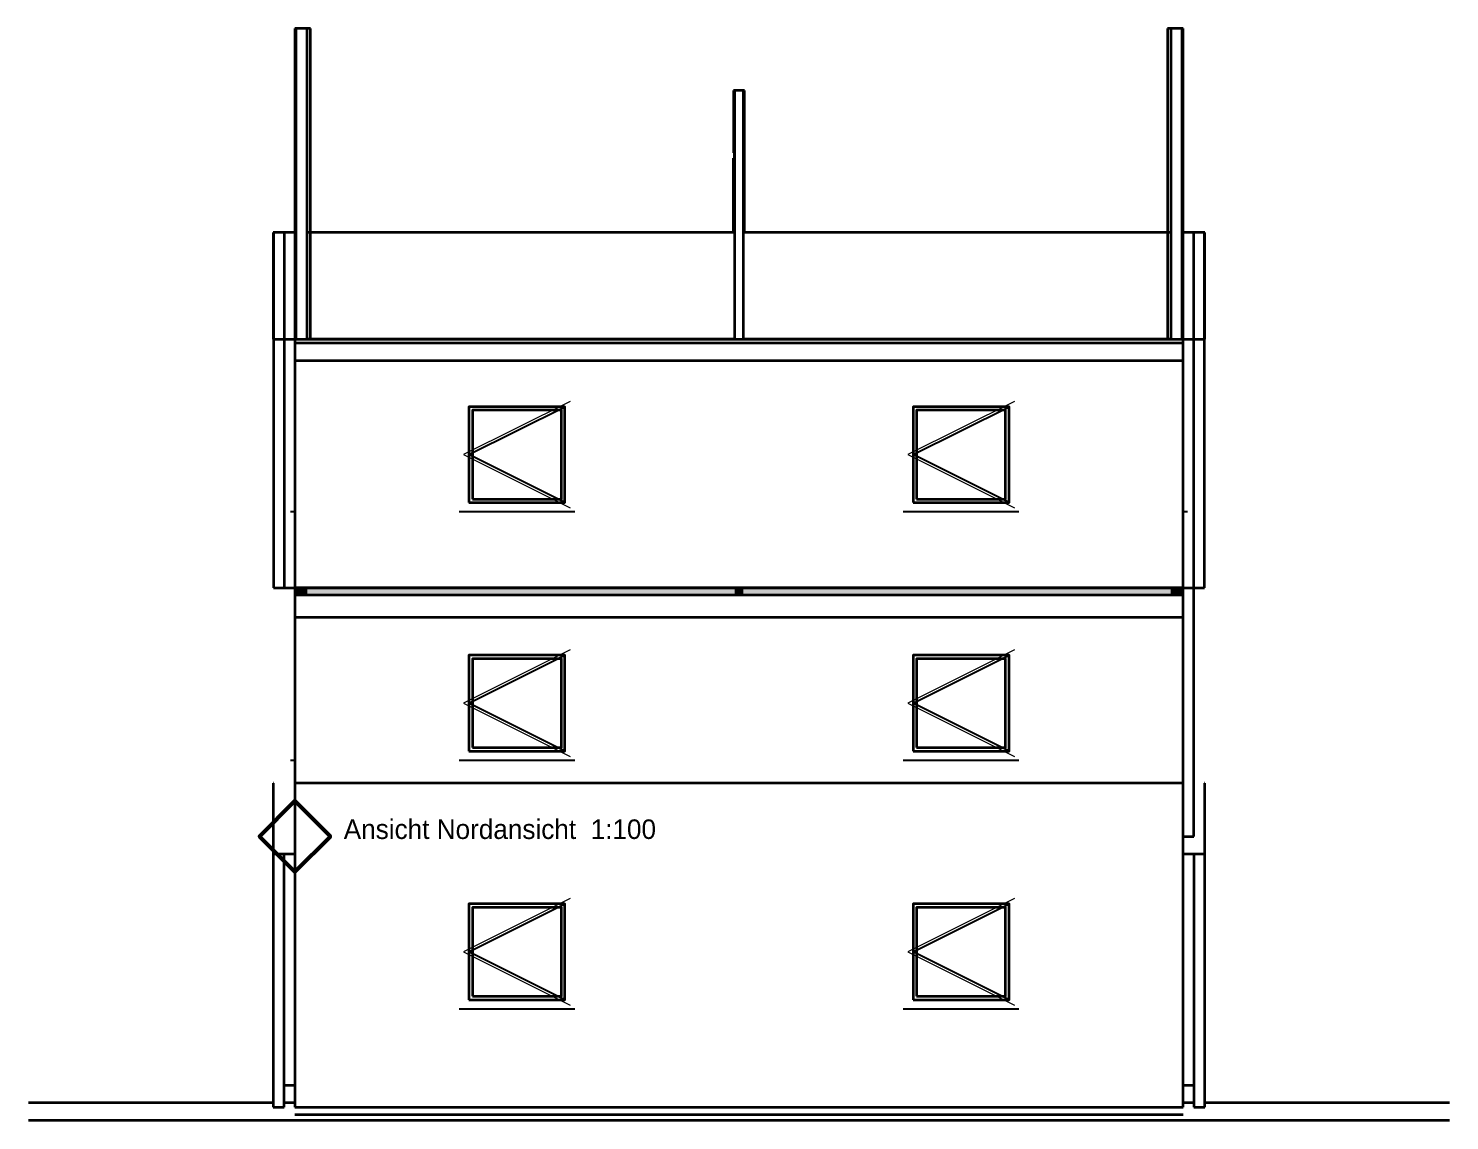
# Model space of a CAD drawing. Extents: x -3 to 49, y -3.2 to 41.2.
# Drawn here: x 33 to 49, y 12.8 to 25.1 of the extents above; entities that cross this region are included whole.
import ezdxf

# ---------------------------------------------------------------- set-up
doc = ezdxf.new("R2010")
doc.units = 0
doc.header["$MEASUREMENT"] = 0
doc.linetypes.add('DASHED', pattern=[19.05, 12.7, 6.35])
for name, color, linetype in [('AEC_OPENING', 7, 'Continuous'), ('AEC_SECTION_CUT', 7, 'Continuous'), ('AEC_SECTION_HATCH', 7, 'Continuous'), ('AEC_WALL_CONTOUR', 7, 'Continuous')]:
    doc.layers.add(name, color=color, linetype=linetype)

msp = doc.modelspace()

# ---------------------------------------------------------------- hatches: boundary and pattern name
at = {"layer": 'AEC_SECTION_HATCH', "lineweight": 18}
h = msp.add_hatch(dxfattribs=at)
h.set_pattern_fill('AR-CONC', color=256, style=0)
h.set_pattern_definition([])
h.paths.add_polyline_path([(36, 21.56), (46, 21.56), (46, 21.6), (36, 21.6)])
h = msp.add_hatch(dxfattribs=at)
h.set_pattern_fill('AR-CONC', color=256, style=0)
h.set_pattern_definition([])
h.paths.add_polyline_path([(36, 21.36), (46, 21.36), (46, 21.56), (36, 21.56)])
at = {"layer": 'AEC_SECTION_HATCH', "lineweight": 18, "true_color": 0x808080}
for points in [[(36.015, 18.8), (36, 18.8), (36, 18.72), (36.015, 18.72)], [(36.14, 18.799), (36.015, 18.8), (36.015, 18.72), (36.14, 18.72)], [(36.015, 18.8), (36.14, 18.799), (36.14, 18.8), (36.015, 18.8)], [(36.14, 18.799), (37.9, 18.785), (37.9, 18.8), (36.14, 18.8)], [(37.9, 18.785), (36.14, 18.799), (36.14, 18.72), (37.9, 18.72)], [(37.9, 18.785), (39.1, 18.775), (39.1, 18.8), (37.9, 18.8)], [(39.1, 18.775), (37.9, 18.785), (37.9, 18.72), (39.1, 18.72)], [(39.1, 18.775), (40.95, 18.76), (40.95, 18.8), (39.1, 18.8)], [(40.95, 18.76), (39.1, 18.775), (39.1, 18.72), (40.95, 18.72)], [(40.95, 18.76), (41.05, 18.76), (41.05, 18.8), (40.95, 18.8)], [(41.05, 18.76), (40.95, 18.76), (40.95, 18.72), (41.05, 18.72)], [(41.05, 18.76), (42.9, 18.745), (42.9, 18.8), (41.05, 18.8)], [(42.9, 18.745), (41.05, 18.76), (41.05, 18.72), (42.9, 18.72)], [(42.9, 18.745), (44.1, 18.735), (44.1, 18.8), (42.9, 18.8)], [(44.1, 18.735), (42.9, 18.745), (42.9, 18.72), (44.1, 18.72)], [(44.1, 18.735), (45.86, 18.721), (45.86, 18.8), (44.1, 18.8)], [(45.86, 18.721), (44.1, 18.735), (44.1, 18.72), (45.86, 18.72)], [(45.86, 18.721), (45.985, 18.72), (45.985, 18.8), (45.86, 18.8)], [(45.985, 18.72), (45.86, 18.721), (45.86, 18.72), (45.985, 18.72)], [(45.985, 18.72), (46, 18.72), (46, 18.8), (45.985, 18.8)]]:
    msp.add_hatch(color=8, dxfattribs=at).paths.add_polyline_path(points)
at = {"layer": 'AEC_SECTION_HATCH', "lineweight": 18, "true_color": 0xff0000}
h = msp.add_hatch(dxfattribs=at)
h.set_pattern_fill('ANSI34', color=1, scale=0.02, style=0)
h.set_pattern_definition([])
h.paths.add_polyline_path([(36, 18.47), (46, 18.47), (46, 18.72), (36, 18.72)])
at = {"layer": 'AEC_SECTION_HATCH', "lineweight": 18}
h = msp.add_hatch(dxfattribs=at)
h.set_pattern_fill('AR-CONC', color=256, style=0)
h.set_pattern_definition([])
h.paths.add_polyline_path([(35.755, 12.87), (33, 12.87), (33, 13), (35.755, 13)])
h = msp.add_hatch(dxfattribs=at)
h.set_pattern_fill('AR-CONC', color=256, style=0)
h.set_pattern_definition([])
h.paths.add_polyline_path([(36, 12.95), (35.88, 12.95), (35.88, 13), (36, 13)])
h = msp.add_hatch(dxfattribs=at)
h.set_pattern_fill('AR-CONC', color=256, style=0)
h.set_pattern_definition([])
h.paths.add_polyline_path([(46.12, 12.964), (46, 12.963), (46, 13), (46.12, 13)])
h = msp.add_hatch(dxfattribs=at)
h.set_pattern_fill('AR-CONC', color=256, style=0)
h.set_pattern_definition([])
h.paths.add_polyline_path([(46.12, 12.95), (46, 12.95), (46, 12.963), (46.12, 12.964)])
h = msp.add_hatch(dxfattribs=at)
h.set_pattern_fill('AR-CONC', color=256, style=0)
h.set_pattern_definition([])
h.paths.add_polyline_path([(46.245, 12.966), (46.245, 13), (49, 13)])
h = msp.add_hatch(dxfattribs=at)
h.set_pattern_fill('AR-CONC', color=256, style=0)
h.set_pattern_definition([])
h.paths.add_polyline_path([(46.245, 12.95), (46.245, 12.966), (49, 13), (49, 12.95)])
h = msp.add_hatch(dxfattribs=at)
h.set_pattern_fill('AR-CONC', color=256, style=0)
h.set_pattern_definition([])
h.paths.add_polyline_path([(35.755, 12.87), (35.755, 12.834), (33, 12.8), (33, 12.87)])
h = msp.add_hatch(dxfattribs=at)
h.set_pattern_fill('AR-CONC', color=256, style=0)
h.set_pattern_definition([])
h.paths.add_polyline_path([(35.755, 12.834), (35.755, 12.8), (33, 12.8)])
h = msp.add_hatch(dxfattribs=at)
h.set_pattern_fill('AR-CONC', color=256, style=0)
h.set_pattern_definition([])
h.paths.add_polyline_path([(35.76, 12.95), (35.76, 12.87), (35.755, 12.87), (35.755, 12.95)])
h = msp.add_hatch(dxfattribs=at)
h.set_pattern_fill('AR-CONC', color=256, style=0)
h.set_pattern_definition([])
h.paths.add_polyline_path([(35.76, 12.87), (35.76, 12.835), (35.755, 12.834), (35.755, 12.87)])
h = msp.add_hatch(dxfattribs=at)
h.set_pattern_fill('AR-CONC', color=256, style=0)
h.set_pattern_definition([])
h.paths.add_polyline_path([(35.755, 12.834), (35.76, 12.835), (35.76, 12.8), (35.755, 12.8)])
h = msp.add_hatch(dxfattribs=at)
h.set_pattern_fill('AR-CONC', color=256, style=0)
h.set_pattern_definition([])
h.paths.add_polyline_path([(35.88, 12.95), (35.88, 12.87), (35.76, 12.87), (35.76, 12.95)])
h = msp.add_hatch(dxfattribs=at)
h.set_pattern_fill('AR-CONC', color=256, style=0)
h.set_pattern_definition([])
h.paths.add_polyline_path([(35.88, 12.87), (35.88, 12.836), (35.76, 12.835), (35.76, 12.87)])
h = msp.add_hatch(dxfattribs=at)
h.set_pattern_fill('AR-CONC', color=256, style=0)
h.set_pattern_definition([])
h.paths.add_polyline_path([(35.76, 12.835), (35.88, 12.836), (35.88, 12.8), (35.76, 12.8)])
h = msp.add_hatch(dxfattribs=at)
h.set_pattern_fill('AR-CONC', color=256, style=0)
h.set_pattern_definition([])
h.paths.add_polyline_path([(36, 12.95), (36, 12.87), (35.88, 12.87), (35.88, 12.95)])
h = msp.add_hatch(dxfattribs=at)
h.set_pattern_fill('AR-CONC', color=256, style=0)
h.set_pattern_definition([])
h.paths.add_polyline_path([(36, 12.87), (36, 12.838), (35.88, 12.836), (35.88, 12.87)])
h = msp.add_hatch(dxfattribs=at)
h.set_pattern_fill('AR-CONC', color=256, style=0)
h.set_pattern_definition([])
h.paths.add_polyline_path([(35.88, 12.836), (36, 12.838), (36, 12.8), (35.88, 12.8)])
at = {"layer": 'AEC_SECTION_HATCH', "lineweight": 18, "true_color": 0xff0000}
h = msp.add_hatch(dxfattribs=at)
h.set_pattern_fill('ANSI34', color=1, scale=0.02, style=0)
h.set_pattern_definition([])
h.paths.add_polyline_path([(36.015, 12.95), (36, 12.95), (36, 12.87), (36.015, 12.87)])
at = {"layer": 'AEC_SECTION_HATCH', "lineweight": 18}
h = msp.add_hatch(dxfattribs=at)
h.set_pattern_fill('AR-CONC', color=256, style=0)
h.set_pattern_definition([])
h.paths.add_polyline_path([(36.015, 12.87), (36.015, 12.838), (36, 12.838), (36, 12.87)])
h = msp.add_hatch(dxfattribs=at)
h.set_pattern_fill('AR-CONC', color=256, style=0)
h.set_pattern_definition([])
h.paths.add_polyline_path([(36, 12.838), (36.015, 12.838), (36.015, 12.8), (36, 12.8)])
at = {"layer": 'AEC_SECTION_HATCH', "lineweight": 18, "true_color": 0xff0000}
h = msp.add_hatch(dxfattribs=at)
h.set_pattern_fill('ANSI34', color=1, scale=0.02, style=0)
h.set_pattern_definition([])
h.paths.add_polyline_path([(36.14, 12.95), (36.015, 12.95), (36.015, 12.87), (36.14, 12.87)])
at = {"layer": 'AEC_SECTION_HATCH', "lineweight": 18}
h = msp.add_hatch(dxfattribs=at)
h.set_pattern_fill('AR-CONC', color=256, style=0)
h.set_pattern_definition([])
h.paths.add_polyline_path([(36.015, 12.87), (36.12, 12.87), (36.12, 12.839), (36.015, 12.838)])
h = msp.add_hatch(dxfattribs=at)
h.set_pattern_fill('AR-CONC', color=256, style=0)
h.set_pattern_definition([])
h.paths.add_polyline_path([(36.015, 12.838), (36.12, 12.839), (36.12, 12.8), (36.015, 12.8)])
h = msp.add_hatch(dxfattribs=at)
h.set_pattern_fill('AR-CONC', color=256, style=0)
h.set_pattern_definition([])
h.paths.add_polyline_path([(36.12, 12.87), (36.13, 12.87), (36.13, 12.839), (36.12, 12.839)])
h = msp.add_hatch(dxfattribs=at)
h.set_pattern_fill('AR-CONC', color=256, style=0)
h.set_pattern_definition([])
h.paths.add_polyline_path([(36.12, 12.839), (36.13, 12.839), (36.13, 12.8), (36.12, 12.8)])
h = msp.add_hatch(dxfattribs=at)
h.set_pattern_fill('AR-CONC', color=256, style=0)
h.set_pattern_definition([])
h.paths.add_polyline_path([(36.13, 12.87), (36.14, 12.87), (36.14, 12.839), (36.13, 12.839)])
h = msp.add_hatch(dxfattribs=at)
h.set_pattern_fill('AR-CONC', color=256, style=0)
h.set_pattern_definition([])
h.paths.add_polyline_path([(36.13, 12.839), (36.14, 12.839), (36.14, 12.8), (36.13, 12.8)])
at = {"layer": 'AEC_SECTION_HATCH', "lineweight": 18, "true_color": 0xff0000}
h = msp.add_hatch(dxfattribs=at)
h.set_pattern_fill('ANSI34', color=1, scale=0.02, style=0)
h.set_pattern_definition([])
h.paths.add_polyline_path([(37.9, 12.95), (36.14, 12.95), (36.14, 12.87), (37.9, 12.87)])
at = {"layer": 'AEC_SECTION_HATCH', "lineweight": 18}
h = msp.add_hatch(dxfattribs=at)
h.set_pattern_fill('AR-CONC', color=256, style=0)
h.set_pattern_definition([])
h.paths.add_polyline_path([(36.14, 12.87), (36.175, 12.87), (36.175, 12.84), (36.14, 12.839)])
h = msp.add_hatch(dxfattribs=at)
h.set_pattern_fill('AR-CONC', color=256, style=0)
h.set_pattern_definition([])
h.paths.add_polyline_path([(36.14, 12.839), (36.175, 12.84), (36.175, 12.8), (36.14, 12.8)])
h = msp.add_hatch(dxfattribs=at)
h.set_pattern_fill('AR-CONC', color=256, style=0)
h.set_pattern_definition([])
h.paths.add_polyline_path([(36.175, 12.87), (37.9, 12.87), (37.9, 12.861), (36.175, 12.84)])
h = msp.add_hatch(dxfattribs=at)
h.set_pattern_fill('AR-CONC', color=256, style=0)
h.set_pattern_definition([])
h.paths.add_polyline_path([(36.175, 12.84), (37.9, 12.861), (37.9, 12.8), (36.175, 12.8)])
at = {"layer": 'AEC_SECTION_HATCH', "lineweight": 18, "true_color": 0xff0000}
h = msp.add_hatch(dxfattribs=at)
h.set_pattern_fill('ANSI34', color=1, scale=0.02, style=0)
h.set_pattern_definition([])
h.paths.add_polyline_path([(39.1, 12.95), (37.9, 12.95), (37.9, 12.87), (39.1, 12.87)])
at = {"layer": 'AEC_SECTION_HATCH', "lineweight": 18}
h = msp.add_hatch(dxfattribs=at)
h.set_pattern_fill('AR-CONC', color=256, style=0)
h.set_pattern_definition([])
h.paths.add_polyline_path([(38.05, 12.87), (38.05, 12.863), (37.9, 12.861), (37.9, 12.87)])
h = msp.add_hatch(dxfattribs=at)
h.set_pattern_fill('AR-CONC', color=256, style=0)
h.set_pattern_definition([])
h.paths.add_polyline_path([(37.9, 12.861), (38.05, 12.863), (38.05, 12.8), (37.9, 12.8)])
h = msp.add_hatch(dxfattribs=at)
h.set_pattern_fill('AR-CONC', color=256, style=0)
h.set_pattern_definition([])
h.paths.add_polyline_path([(38.05, 12.87), (38.6, 12.87), (38.05, 12.863)])
h = msp.add_hatch(dxfattribs=at)
h.set_pattern_fill('AR-CONC', color=256, style=0)
h.set_pattern_definition([])
h.paths.add_polyline_path([(38.05, 12.863), (38.6, 12.87), (38.95, 12.87), (38.95, 12.8), (38.05, 12.8)])
h = msp.add_hatch(dxfattribs=at)
h.set_pattern_fill('AR-CONC', color=256, style=0)
h.set_pattern_definition([])
h.paths.add_polyline_path([(38.95, 12.87), (39.1, 12.87), (39.1, 12.8), (38.95, 12.8)])
at = {"layer": 'AEC_SECTION_HATCH', "lineweight": 18, "true_color": 0xff0000}
h = msp.add_hatch(dxfattribs=at)
h.set_pattern_fill('ANSI34', color=1, scale=0.02, style=0)
h.set_pattern_definition([])
h.paths.add_polyline_path([(40.95, 12.95), (39.1, 12.95), (39.1, 12.87), (40.95, 12.87)])
at = {"layer": 'AEC_SECTION_HATCH', "lineweight": 18}
h = msp.add_hatch(dxfattribs=at)
h.set_pattern_fill('AR-CONC', color=256, style=0)
h.set_pattern_definition([])
h.paths.add_polyline_path([(39.1, 12.87), (40.865, 12.87), (40.865, 12.8), (39.1, 12.8)])
h = msp.add_hatch(dxfattribs=at)
h.set_pattern_fill('AR-CONC', color=256, style=0)
h.set_pattern_definition([])
h.paths.add_polyline_path([(40.865, 12.87), (40.88, 12.87), (40.88, 12.8), (40.865, 12.8)])
h = msp.add_hatch(dxfattribs=at)
h.set_pattern_fill('AR-CONC', color=256, style=0)
h.set_pattern_definition([])
h.paths.add_polyline_path([(40.88, 12.87), (40.938, 12.87), (40.938, 12.8), (40.88, 12.8)])
h = msp.add_hatch(dxfattribs=at)
h.set_pattern_fill('AR-CONC', color=256, style=0)
h.set_pattern_definition([])
h.paths.add_polyline_path([(40.938, 12.87), (40.95, 12.87), (40.95, 12.8), (40.938, 12.8)])
at = {"layer": 'AEC_SECTION_HATCH', "lineweight": 18, "true_color": 0xff0000}
h = msp.add_hatch(dxfattribs=at)
h.set_pattern_fill('ANSI34', color=1, scale=0.02, style=0)
h.set_pattern_definition([])
h.paths.add_polyline_path([(41.05, 12.95), (40.95, 12.95), (40.95, 12.87), (41.05, 12.87)])
at = {"layer": 'AEC_SECTION_HATCH', "lineweight": 18}
h = msp.add_hatch(dxfattribs=at)
h.set_pattern_fill('AR-CONC', color=256, style=0)
h.set_pattern_definition([])
h.paths.add_polyline_path([(40.95, 12.87), (41.05, 12.87), (41.05, 12.8), (40.95, 12.8)])
at = {"layer": 'AEC_SECTION_HATCH', "lineweight": 18, "true_color": 0xff0000}
h = msp.add_hatch(dxfattribs=at)
h.set_pattern_fill('ANSI34', color=1, scale=0.02, style=0)
h.set_pattern_definition([])
h.paths.add_polyline_path([(42.9, 12.947), (42.8, 12.95), (41.05, 12.95), (41.05, 12.87), (42.9, 12.87)])
at = {"layer": 'AEC_SECTION_HATCH', "lineweight": 18}
h = msp.add_hatch(dxfattribs=at)
h.set_pattern_fill('AR-CONC', color=256, style=0)
h.set_pattern_definition([])
h.paths.add_polyline_path([(41.05, 12.87), (41.062, 12.87), (41.062, 12.8), (41.05, 12.8)])
h = msp.add_hatch(dxfattribs=at)
h.set_pattern_fill('AR-CONC', color=256, style=0)
h.set_pattern_definition([])
h.paths.add_polyline_path([(41.062, 12.87), (41.12, 12.87), (41.12, 12.8), (41.062, 12.8)])
h = msp.add_hatch(dxfattribs=at)
h.set_pattern_fill('AR-CONC', color=256, style=0)
h.set_pattern_definition([])
h.paths.add_polyline_path([(41.12, 12.87), (41.135, 12.87), (41.135, 12.8), (41.12, 12.8)])
h = msp.add_hatch(dxfattribs=at)
h.set_pattern_fill('AR-CONC', color=256, style=0)
h.set_pattern_definition([])
h.paths.add_polyline_path([(41.135, 12.87), (41.65, 12.87), (41.65, 12.8), (41.135, 12.8)])
h = msp.add_hatch(dxfattribs=at)
h.set_pattern_fill('AR-CONC', color=256, style=0)
h.set_pattern_definition([])
h.paths.add_polyline_path([(41.65, 12.87), (42.05, 12.87), (42.05, 12.8), (41.65, 12.8)])
h = msp.add_hatch(dxfattribs=at)
h.set_pattern_fill('AR-CONC', color=256, style=0)
h.set_pattern_definition([])
h.paths.add_polyline_path([(42.05, 12.87), (42.85, 12.87), (42.85, 12.8), (42.05, 12.8)])
at = {"layer": 'AEC_SECTION_HATCH', "lineweight": 18, "true_color": 0xff0000}
h = msp.add_hatch(dxfattribs=at)
h.set_pattern_fill('ANSI34', color=1, scale=0.02, style=0)
h.set_pattern_definition([])
h.paths.add_polyline_path([(42.8, 12.95), (42.9, 12.947), (42.9, 12.95)])
at = {"layer": 'AEC_SECTION_HATCH', "lineweight": 18}
h = msp.add_hatch(dxfattribs=at)
h.set_pattern_fill('AR-CONC', color=256, style=0)
h.set_pattern_definition([])
h.paths.add_polyline_path([(42.85, 12.87), (42.9, 12.87), (42.9, 12.8), (42.85, 12.8)])
at = {"layer": 'AEC_SECTION_HATCH', "lineweight": 18, "true_color": 0xff0000}
h = msp.add_hatch(dxfattribs=at)
h.set_pattern_fill('ANSI34', color=1, scale=0.02, style=0)
h.set_pattern_definition([])
h.paths.add_polyline_path([(42.9, 12.95), (42.9, 12.947), (44.1, 12.918), (44.1, 12.95)])
h = msp.add_hatch(dxfattribs=at)
h.set_pattern_fill('ANSI34', color=1, scale=0.02, style=0)
h.set_pattern_definition([])
h.paths.add_polyline_path([(44.1, 12.918), (42.9, 12.947), (42.9, 12.87), (44.1, 12.87)])
at = {"layer": 'AEC_SECTION_HATCH', "lineweight": 18}
h = msp.add_hatch(dxfattribs=at)
h.set_pattern_fill('AR-CONC', color=256, style=0)
h.set_pattern_definition([])
h.paths.add_polyline_path([(42.9, 12.87), (42.95, 12.87), (42.95, 12.8), (42.9, 12.8)])
h = msp.add_hatch(dxfattribs=at)
h.set_pattern_fill('AR-CONC', color=256, style=0)
h.set_pattern_definition([])
h.paths.add_polyline_path([(42.95, 12.87), (43.05, 12.87), (43.05, 12.8), (42.95, 12.8)])
h = msp.add_hatch(dxfattribs=at)
h.set_pattern_fill('AR-CONC', color=256, style=0)
h.set_pattern_definition([])
h.paths.add_polyline_path([(43.05, 12.87), (43.438, 12.87), (43.438, 12.8), (43.05, 12.8)])
h = msp.add_hatch(dxfattribs=at)
h.set_pattern_fill('AR-CONC', color=256, style=0)
h.set_pattern_definition([])
h.paths.add_polyline_path([(43.438, 12.87), (43.45, 12.87), (43.45, 12.8), (43.438, 12.8)])
h = msp.add_hatch(dxfattribs=at)
h.set_pattern_fill('AR-CONC', color=256, style=0)
h.set_pattern_definition([])
h.paths.add_polyline_path([(43.45, 12.87), (43.55, 12.87), (43.55, 12.8), (43.45, 12.8)])
h = msp.add_hatch(dxfattribs=at)
h.set_pattern_fill('AR-CONC', color=256, style=0)
h.set_pattern_definition([])
h.paths.add_polyline_path([(43.55, 12.87), (43.562, 12.87), (43.562, 12.8), (43.55, 12.8)])
h = msp.add_hatch(dxfattribs=at)
h.set_pattern_fill('AR-CONC', color=256, style=0)
h.set_pattern_definition([])
h.paths.add_polyline_path([(43.562, 12.87), (43.95, 12.87), (43.95, 12.8), (43.562, 12.8)])
h = msp.add_hatch(dxfattribs=at)
h.set_pattern_fill('AR-CONC', color=256, style=0)
h.set_pattern_definition([])
h.paths.add_polyline_path([(43.95, 12.87), (44.05, 12.87), (44.05, 12.8), (43.95, 12.8)])
h = msp.add_hatch(dxfattribs=at)
h.set_pattern_fill('AR-CONC', color=256, style=0)
h.set_pattern_definition([])
h.paths.add_polyline_path([(44.05, 12.87), (44.1, 12.87), (44.1, 12.8), (44.05, 12.8)])
at = {"layer": 'AEC_SECTION_HATCH', "lineweight": 18, "true_color": 0xff0000}
h = msp.add_hatch(dxfattribs=at)
h.set_pattern_fill('ANSI34', color=1, scale=0.02, style=0)
h.set_pattern_definition([])
h.paths.add_polyline_path([(45.86, 12.95), (44.1, 12.95), (44.1, 12.918), (45.86, 12.873)])
h = msp.add_hatch(dxfattribs=at)
h.set_pattern_fill('ANSI34', color=1, scale=0.02, style=0)
h.set_pattern_definition([])
h.paths.add_polyline_path([(45.86, 12.873), (44.1, 12.918), (44.1, 12.87), (45.86, 12.87)])
at = {"layer": 'AEC_SECTION_HATCH', "lineweight": 18}
h = msp.add_hatch(dxfattribs=at)
h.set_pattern_fill('AR-CONC', color=256, style=0)
h.set_pattern_definition([])
h.paths.add_polyline_path([(44.1, 12.87), (44.3, 12.87), (44.3, 12.8), (44.1, 12.8)])
h = msp.add_hatch(dxfattribs=at)
h.set_pattern_fill('AR-CONC', color=256, style=0)
h.set_pattern_definition([])
h.paths.add_polyline_path([(44.3, 12.87), (44.95, 12.87), (44.95, 12.8), (44.3, 12.8)])
h = msp.add_hatch(dxfattribs=at)
h.set_pattern_fill('AR-CONC', color=256, style=0)
h.set_pattern_definition([])
h.paths.add_polyline_path([(44.95, 12.87), (45.2, 12.87), (45.2, 12.8), (44.95, 12.8)])
h = msp.add_hatch(dxfattribs=at)
h.set_pattern_fill('AR-CONC', color=256, style=0)
h.set_pattern_definition([])
h.paths.add_polyline_path([(45.2, 12.87), (45.825, 12.87), (45.825, 12.8), (45.2, 12.8)])
h = msp.add_hatch(dxfattribs=at)
h.set_pattern_fill('AR-CONC', color=256, style=0)
h.set_pattern_definition([])
h.paths.add_polyline_path([(45.825, 12.87), (45.86, 12.87), (45.86, 12.8), (45.825, 12.8)])
at = {"layer": 'AEC_SECTION_HATCH', "lineweight": 18, "true_color": 0xff0000}
h = msp.add_hatch(dxfattribs=at)
h.set_pattern_fill('ANSI34', color=1, scale=0.02, style=0)
h.set_pattern_definition([])
h.paths.add_polyline_path([(45.985, 12.95), (45.86, 12.95), (45.86, 12.873), (45.985, 12.87)])
h = msp.add_hatch(dxfattribs=at)
h.set_pattern_fill('ANSI34', color=1, scale=0.02, style=0)
h.set_pattern_definition([])
h.paths.add_polyline_path([(45.985, 12.87), (45.86, 12.873), (45.86, 12.87), (45.985, 12.87)])
at = {"layer": 'AEC_SECTION_HATCH', "lineweight": 18}
h = msp.add_hatch(dxfattribs=at)
h.set_pattern_fill('AR-CONC', color=256, style=0)
h.set_pattern_definition([])
h.paths.add_polyline_path([(45.86, 12.87), (45.87, 12.87), (45.87, 12.8), (45.86, 12.8)])
h = msp.add_hatch(dxfattribs=at)
h.set_pattern_fill('AR-CONC', color=256, style=0)
h.set_pattern_definition([])
h.paths.add_polyline_path([(45.87, 12.87), (45.88, 12.87), (45.88, 12.8), (45.87, 12.8)])
h = msp.add_hatch(dxfattribs=at)
h.set_pattern_fill('AR-CONC', color=256, style=0)
h.set_pattern_definition([])
h.paths.add_polyline_path([(45.88, 12.87), (45.985, 12.87), (45.985, 12.8), (45.88, 12.8)])
at = {"layer": 'AEC_SECTION_HATCH', "lineweight": 18, "true_color": 0xff0000}
h = msp.add_hatch(dxfattribs=at)
h.set_pattern_fill('ANSI34', color=1, scale=0.02, style=0)
h.set_pattern_definition([])
h.paths.add_polyline_path([(45.985, 12.95), (45.985, 12.87), (46, 12.87), (46, 12.95)])
h = msp.add_hatch(dxfattribs=at)
h.set_pattern_fill('ANSI34', color=1, scale=0.02, style=0)
h.set_pattern_definition([])
h.paths.add_polyline_path([(45.985, 12.87), (45.985, 12.87), (46, 12.87)])
at = {"layer": 'AEC_SECTION_HATCH', "lineweight": 18}
h = msp.add_hatch(dxfattribs=at)
h.set_pattern_fill('AR-CONC', color=256, style=0)
h.set_pattern_definition([])
h.paths.add_polyline_path([(45.985, 12.87), (46, 12.87), (46, 12.8), (45.985, 12.8)])
h = msp.add_hatch(dxfattribs=at)
h.set_pattern_fill('AR-CONC', color=256, style=0)
h.set_pattern_definition([])
h.paths.add_polyline_path([(46, 12.87), (46, 12.95), (46.12, 12.95), (46.12, 12.87)])
h = msp.add_hatch(dxfattribs=at)
h.set_pattern_fill('AR-CONC', color=256, style=0)
h.set_pattern_definition([])
h.paths.add_polyline_path([(46, 12.87), (46.12, 12.87), (46.12, 12.8), (46, 12.8)])
h = msp.add_hatch(dxfattribs=at)
h.set_pattern_fill('AR-CONC', color=256, style=0)
h.set_pattern_definition([])
h.paths.add_polyline_path([(46.12, 12.87), (46.12, 12.95), (46.24, 12.95), (46.24, 12.87)])
h = msp.add_hatch(dxfattribs=at)
h.set_pattern_fill('AR-CONC', color=256, style=0)
h.set_pattern_definition([])
h.paths.add_polyline_path([(46.12, 12.87), (46.24, 12.87), (46.24, 12.8), (46.12, 12.8)])
h = msp.add_hatch(dxfattribs=at)
h.set_pattern_fill('AR-CONC', color=256, style=0)
h.set_pattern_definition([])
h.paths.add_polyline_path([(46.24, 12.87), (46.24, 12.95), (46.245, 12.95), (46.245, 12.87)])
h = msp.add_hatch(dxfattribs=at)
h.set_pattern_fill('AR-CONC', color=256, style=0)
h.set_pattern_definition([])
h.paths.add_polyline_path([(46.24, 12.87), (46.245, 12.87), (46.245, 12.8), (46.24, 12.8)])
h = msp.add_hatch(dxfattribs=at)
h.set_pattern_fill('AR-CONC', color=256, style=0)
h.set_pattern_definition([])
h.paths.add_polyline_path([(46.245, 12.87), (46.245, 12.95), (49, 12.95), (49, 12.87)])
h = msp.add_hatch(dxfattribs=at)
h.set_pattern_fill('AR-CONC', color=256, style=0)
h.set_pattern_definition([])
h.paths.add_polyline_path([(46.245, 12.87), (49, 12.87), (49, 12.8), (46.245, 12.8)])

# ---------------------------------------------------------------- linework, layer by layer
at = {"layer": 'AEC_OPENING', "lineweight": 18}
msp.add_line((40.938, 23.7), (40.938, 22.8), dxfattribs=at)
at = {"layer": 'AEC_OPENING', "lineweight": 35}
msp.add_line((40.938, 22.8), (40.938, 23.64), dxfattribs=at)
at = {"layer": 'AEC_OPENING', "lineweight": 25}
for p, q in [((40.938, 22.8), (40.938, 23.64)), ((35.95, 19.66), (36, 19.66)), ((37.85, 19.66), (39.15, 19.66)), ((42.85, 19.66), (44.15, 19.66)), ((46, 19.66), (46.05, 19.66)), ((35.95, 16.86), (36, 16.86)), ((37.85, 16.86), (39.15, 16.86)), ((42.85, 16.86), (44.15, 16.86)), ((37.85, 14.06), (39.15, 14.06)), ((42.85, 14.06), (44.15, 14.06))]:
    msp.add_line(p, q, dxfattribs=at)
at = {"layer": 'AEC_OPENING', "linetype": 'DASHED', "lineweight": 18, "ltscale": 0.1}
for points in [[(39.1, 20.9), (37.9, 20.3), (39.1, 19.7)], [(44.1, 20.9), (42.9, 20.3), (44.1, 19.7)], [(39.1, 18.1), (37.9, 17.5), (39.1, 16.9)], [(44.1, 18.1), (42.9, 17.5), (44.1, 16.9)], [(39.1, 15.3), (37.9, 14.7), (39.1, 14.1)], [(44.1, 15.3), (42.9, 14.7), (44.1, 14.1)]]:
    msp.add_lwpolyline(points, dxfattribs=at)
at = {"layer": 'AEC_OPENING', "lineweight": 35}
for points in [[(37.96, 19.76), (39.04, 19.76), (39.04, 20.84), (37.96, 20.84)], [(42.96, 19.76), (44.04, 19.76), (44.04, 20.84), (42.96, 20.84)], [(38, 19.8), (39, 19.8), (39, 20.8), (38, 20.8)], [(43, 19.8), (44, 19.8), (44, 20.8), (43, 20.8)], [(37.96, 16.96), (39.04, 16.96), (39.04, 18.04), (37.96, 18.04)], [(38, 17), (39, 17), (39, 18), (38, 18)], [(42.96, 16.96), (44.04, 16.96), (44.04, 18.04), (42.96, 18.04)], [(43, 17), (44, 17), (44, 18), (43, 18)], [(37.96, 14.16), (39.04, 14.16), (39.04, 15.24), (37.96, 15.24)], [(38, 14.2), (39, 14.2), (39, 15.2), (38, 15.2)], [(42.96, 14.16), (44.04, 14.16), (44.04, 15.24), (42.96, 15.24)], [(43, 14.2), (44, 14.2), (44, 15.2), (43, 15.2)]]:
    msp.add_lwpolyline(points, close=True, dxfattribs=at)
at = {"layer": 'AEC_OPENING', "lineweight": 25}
for points in [[(39.04, 19.76), (37.96, 20.3), (39.04, 20.84)], [(44.04, 19.76), (42.96, 20.3), (44.04, 20.84)], [(39.04, 16.96), (37.96, 17.5), (39.04, 18.04)], [(44.04, 16.96), (42.96, 17.5), (44.04, 18.04)], [(39.04, 14.16), (37.96, 14.7), (39.04, 15.24)], [(44.04, 14.16), (42.96, 14.7), (44.04, 15.24)]]:
    msp.add_lwpolyline(points, dxfattribs=at)
at = {"layer": 'AEC_SECTION_CUT', "lineweight": 35}
for p, q in [((36.14, 21.6), (40.95, 21.6)), ((41.05, 21.6), (45.86, 21.6)), ((36, 21.56), (46, 21.56)), ((36, 21.36), (46, 21.36)), ((35.755, 13), (33, 13)), ((36, 13), (35.88, 13)), ((46.12, 13), (46, 13)), ((49, 13), (46.245, 13)), ((49, 12.8), (33, 12.8))]:
    msp.add_line(p, q, dxfattribs=at)
at = {"layer": 'AEC_SECTION_CUT', "color": 8, "lineweight": 35, "true_color": 0x808080}
for p, q in [((36, 18.8), (46, 18.8)), ((36, 18.72), (46, 18.72))]:
    msp.add_line(p, q, dxfattribs=at)
at = {"layer": 'AEC_SECTION_CUT', "color": 3, "lineweight": 35, "true_color": 0x00ff00}
for p, q in [((36, 18.47), (46, 18.47)), ((36, 12.87), (46, 12.87))]:
    msp.add_line(p, q, dxfattribs=at)
at = {"layer": 'AEC_VIEW_CARRIER', "color": 4, "lineweight": 50}
msp.add_lwpolyline([(36, 16.4), (36.4, 16), (36, 15.6), (35.6, 16)], close=True, dxfattribs=at)
at = {"layer": 'AEC_WALL_CONTOUR', "lineweight": 35}
for p, q in [((36.015, 25.1), (36, 25.1)), ((36, 25.1), (36, 21.6)), ((36.015, 21.6), (36.015, 25.1)), ((36.14, 25.1), (36.015, 25.1)), ((36.14, 21.6), (36.14, 25.1)), ((36.175, 25.1), (36.14, 25.1)), ((36.175, 21.6), (36.175, 25.1)), ((45.86, 25.1), (45.825, 25.1)), ((45.825, 25.1), (45.825, 21.6)), ((45.985, 25.1), (45.86, 25.1)), ((45.86, 25.1), (45.86, 21.6)), ((46, 25.1), (45.985, 25.1)), ((45.985, 25.1), (45.985, 21.6)), ((46, 21.6), (46, 25.1)), ((40.95, 24.4), (40.938, 24.4)), ((40.938, 24.4), (40.938, 23.7)), ((41.05, 24.4), (40.95, 24.4)), ((40.95, 24.4), (40.95, 21.6)), ((41.05, 21.6), (41.05, 24.4)), ((41.062, 24.4), (41.05, 24.4)), ((41.062, 22.8), (41.062, 24.4)), ((36, 22.8), (35.755, 22.8)), ((35.755, 22.8), (35.755, 21.6)), ((36, 22.8), (35.76, 22.8)), ((35.76, 22.8), (35.76, 21.6)), ((36, 22.8), (35.88, 22.8)), ((35.88, 22.8), (35.88, 21.6)), ((40.95, 22.8), (36.14, 22.8)), ((40.95, 22.8), (36.14, 22.8)), ((40.95, 22.8), (36.14, 22.8)), ((40.95, 22.8), (36.14, 22.8)), ((45.86, 22.8), (41.05, 22.8)), ((45.86, 22.8), (41.05, 22.8)), ((45.86, 22.8), (41.05, 22.8)), ((45.86, 22.8), (41.05, 22.8)), ((46.245, 22.8), (46, 22.8)), ((46.24, 22.8), (46, 22.8)), ((46.12, 22.8), (46, 22.8)), ((46.12, 21.6), (46.12, 22.8)), ((46.24, 21.6), (46.24, 22.8)), ((46.245, 21.6), (46.245, 22.8)), ((35.755, 21.6), (36, 21.6)), ((35.76, 21.6), (36, 21.6)), ((35.76, 21.6), (35.76, 18.8)), ((35.88, 21.6), (36, 21.6)), ((35.88, 21.6), (35.88, 18.8)), ((36, 21.6), (36.015, 21.6)), ((36, 21.6), (36, 18.8)), ((36, 21.6), (36, 18.8)), ((36, 21.6), (36, 18.8)), ((36, 21.6), (36, 18.8)), ((36.015, 21.6), (36.14, 21.6)), ((40.95, 21.6), (36.14, 21.6)), ((40.95, 21.6), (36.14, 21.6)), ((40.95, 21.6), (36.14, 21.6)), ((40.95, 21.6), (36.14, 21.6)), ((36.14, 21.6), (40.95, 21.6)), ((36.14, 21.6), (40.95, 21.6)), ((36.14, 21.6), (40.95, 21.6)), ((36.14, 21.6), (40.95, 21.6)), ((36.14, 21.6), (36.175, 21.6)), ((40.95, 21.6), (41.05, 21.6)), ((45.86, 21.6), (41.05, 21.6)), ((45.86, 21.6), (41.05, 21.6)), ((45.86, 21.6), (41.05, 21.6)), ((45.86, 21.6), (41.05, 21.6)), ((41.05, 21.6), (45.86, 21.6)), ((41.05, 21.6), (45.86, 21.6)), ((41.05, 21.6), (45.86, 21.6)), ((41.05, 21.6), (45.86, 21.6)), ((45.825, 21.6), (45.86, 21.6)), ((45.86, 21.6), (45.985, 21.6)), ((45.985, 21.6), (46, 21.6)), ((46, 18.8), (46, 21.6)), ((46, 18.8), (46, 21.6)), ((46, 18.8), (46, 21.6)), ((46, 18.8), (46, 21.6)), ((46, 21.6), (46.245, 21.6)), ((46, 21.6), (46.24, 21.6)), ((46, 21.6), (46.12, 21.6)), ((46.12, 18.8), (46.12, 21.6)), ((46.24, 18.8), (46.24, 21.6)), ((35.76, 18.8), (35.88, 18.8)), ((35.88, 18.8), (36, 18.8)), ((46, 18.8), (36, 18.8)), ((36, 18.8), (36, 16.6)), ((46, 18.8), (36, 18.8)), ((36, 18.8), (36, 16.6)), ((46, 18.8), (36, 18.8)), ((36, 18.8), (36, 16.6)), ((46, 18.8), (36, 18.8)), ((36, 18.8), (36, 16.6)), ((36, 18.8), (46, 18.8)), ((36, 18.8), (46, 18.8)), ((36, 18.8), (46, 18.8)), ((36, 18.8), (46, 18.8)), ((46, 16.6), (46, 18.8)), ((46, 16.6), (46, 18.8)), ((46, 16.6), (46, 18.8)), ((46, 16.6), (46, 18.8)), ((46, 18.8), (46.12, 18.8)), ((46.12, 18.8), (46.24, 18.8)), ((46.12, 16), (46.12, 18.8)), ((35.76, 16.6), (35.755, 16.6)), ((35.755, 16.6), (35.755, 12.95)), ((35.76, 12.95), (35.76, 16.6)), ((46, 16.6), (36, 16.6)), ((36, 16.6), (36, 12.95)), ((46, 12.95), (46, 16.6)), ((46.245, 16.6), (46.24, 16.6)), ((46.24, 16.6), (46.24, 12.95)), ((46.245, 12.95), (46.245, 16.6)), ((46, 16), (46.12, 16)), ((35.88, 15.8), (35.76, 15.8)), ((35.88, 12.95), (35.88, 15.8)), ((36, 15.8), (35.88, 15.8)), ((46.12, 15.8), (46, 15.8)), ((46.24, 15.8), (46.12, 15.8)), ((46.12, 15.8), (46.12, 12.95)), ((35.88, 13.2), (36, 13.2)), ((46, 13.2), (46.12, 13.2)), ((35.755, 12.95), (35.76, 12.95)), ((35.76, 12.95), (35.88, 12.95)), ((36, 12.95), (46, 12.95)), ((46.12, 12.95), (46.24, 12.95)), ((46.24, 12.95), (46.245, 12.95))]:
    msp.add_line(p, q, dxfattribs=at)

# ---------------------------------------------------------------- texts
at = {"layer": 'AEC_VIEW_CARRIER', "color": 4, "insert": (36.55, 16.08), "char_height": 0.22, "width": 10, "attachment_point": 4}
msp.add_mtext('Ansicht Nordansicht  1:100', dxfattribs=at)

doc.saveas('drawing.dxf')
